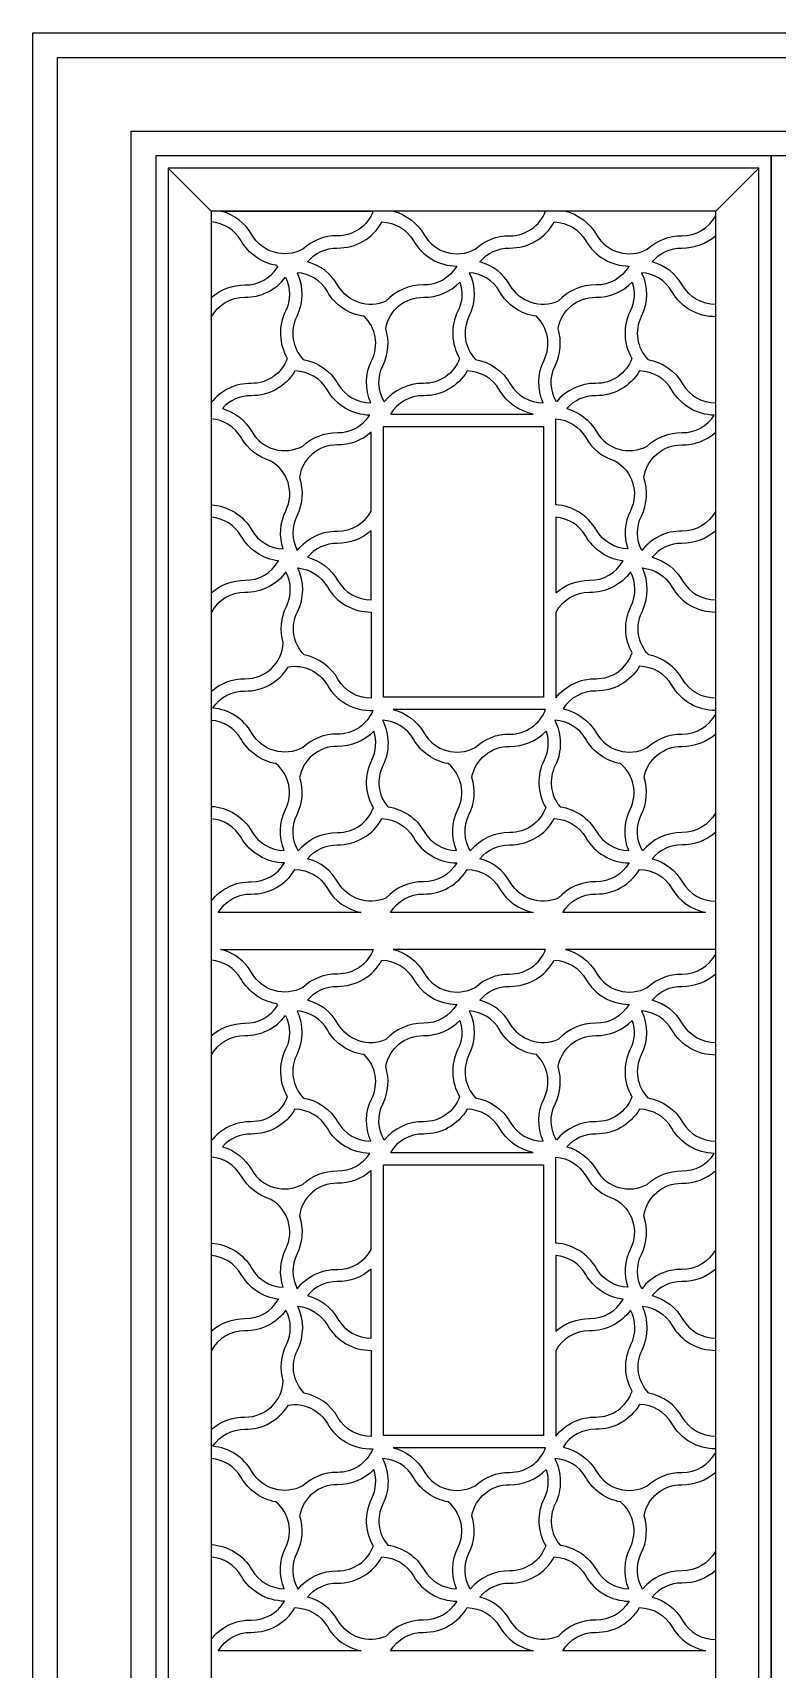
# Model space of a CAD drawing. Extents: x -66030 to 95157, y -13132 to 45879.
# Drawn here: x 53703 to 54368, y 13190 to 14653 of the extents above; entities that cross this region are included whole.
import ezdxf

# ---------------------------------------------------------------- set-up
doc = ezdxf.new("R2010")
doc.units = 0
doc.header["$LTSCALE"] = 100
doc.header["$MEASUREMENT"] = 0
for name, color, linetype in [('3', 11, 'CONTINUOUS'), ('4', 121, 'CONTINUOUS'), ('7', 105, 'CONTINUOUS')]:
    doc.layers.add(name, color=color, linetype=linetype)

msp = doc.modelspace()

# ---------------------------------------------------------------- linework, layer by layer
at = {"layer": '3'}
for p, q in [((53823.6, 14531.9), (53862.1, 14493.4)), ((54313.1, 14493.4), (54351.6, 14531.9))]:
    msp.add_line(p, q, dxfattribs=at)
for points in [[(53724.6, 14630.9), (55550.6, 14630.9), (55550.6, 12408.9), (53724.6, 12408.9)], [(53790.6, 14564.9), (55484.6, 14564.9), (55484.6, 12474.9), (53790.6, 12474.9)], [(54016.1, 14300.9), (54159.1, 14300.9), (54159.1, 14058.9), (54016.1, 14058.9)], [(54016.1, 13640.9), (54159.1, 13640.9), (54159.1, 13398.9), (54016.1, 13398.9)]]:
    msp.add_lwpolyline(points, close=True, dxfattribs=at)
for points in [[(53862.1, 14416.1, -0.186083), (53892.3, 14427.4, 0.264936), (53921.6, 14443.7, 0.015176), (53920, 14445, -0.222622), (53888.9, 14466.9, 0.248818), (53862.1, 14483.7, 0.248818)], [(54007, 14493.4, -0.316159), (53974.9, 14471.4, 0.192212), (53943.9, 14459.4, -0.406756), (53898.4, 14472.3, 0.201463), (53870.8, 14493.4), (54007, 14493.4)], [(54168.7, 14483.8, -0.259979), (54196.9, 14466.9, 0.267392), (54235.6, 14444.3, -0.271324), (54205.9, 14427.4, 0.213285), (54172.3, 14412.8, -0.382453), (54129.4, 14427, 0.19943), (54102.2, 14448, -0.228024), (54128.8, 14460.4, 0.277917), (54168.7, 14483.8)], [(54313.1, 14493.4), (54178.8, 14493.4, -0.201463), (54206.4, 14472.3, 0.406756), (54251.9, 14459.4, -0.192212), (54282.9, 14471.4, 0.279287), (54313.1, 14489.2)], [(54313.1, 14410, -0.270864), (54283.4, 14427, 0.19943), (54256.2, 14448, -0.228071), (54282.8, 14460.4, 0.186776), (54313.1, 14471.7, 0.186776)], [(53862.1, 14398.7, -0.277781), (53892.2, 14416.4, 0.238997), (53928.5, 14434.3, -0.235984), (53928.6, 14404.1, 0.251623), (53930.1, 14361.7, -0.318441), (53897.9, 14339.4, 0.233645), (53862.1, 14322.2)], [(54018.1, 14388.6, -0.366104), (54051.8, 14416.4, 0.205206), (54084.4, 14429.9, -0.199167), (54082.6, 14404.1, 0.251623), (54084.1, 14361.7, -0.318441), (54051.9, 14339.4, 0.227799), (54016.7, 14323, -0.253575), (54015.5, 14355.2, 0.19368), (54018.1, 14388.6)], [(54238.1, 14361.7, -0.318441), (54205.9, 14339.4, 0.227799), (54170.7, 14323, -0.253575), (54169.5, 14355.2, 0.19368), (54172.1, 14388.6, -0.366104), (54205.8, 14416.4, 0.205206), (54238.4, 14429.9, -0.199167), (54236.6, 14404.1, 0.251623), (54238.1, 14361.7)], [(54313.1, 14399, -0.270302), (54273.9, 14421.5, 0.25122), (54246.8, 14438.4, -0.230507), (54246.5, 14399.2, 0.315192), (54252.3, 14360.8, -0.222406), (54283.4, 14339, 0.270864), (54313.1, 14322)], [(54003.8, 14311, -0.262626), (53965.9, 14333.5, 0.265841), (53936.9, 14350.5, -0.268884), (53897.8, 14328.4, 0.217095), (53872.1, 14317, -0.193931), (53898.4, 14296.3, 0.406756), (53943.9, 14283.4, -0.192212), (53974.9, 14295.4, 0.25914), (54003.8, 14311)], [(53862.1, 14230.8, -0.253654), (53898.4, 14208.3, 0.258383), (53926.5, 14191.4, -0.19916), (53928.8, 14225.6, 0.400706), (53914.9, 14270.2, -0.191594), (53888.9, 14290.9, 0.248818), (53862.1, 14307.7)], [(54313.1, 14225.2, -0.279287), (54282.9, 14207.4, 0.234542), (54247, 14190.1, -0.239884), (54246.6, 14220.8, 0.200163), (54248.9, 14255.2, -0.377691), (54282.8, 14284.4, 0.186776), (54313.1, 14295.7, 0.186776)], [(53862.1, 14152.1, -0.186083), (53892.3, 14163.4, 0.274514), (53922.2, 14180.7, -0.235338), (53888.9, 14202.9, 0.248818), (53862.1, 14219.7)], [(54313.1, 14207.7, -0.186776), (54282.8, 14196.4, 0.228024), (54256.2, 14184, -0.19943), (54283.4, 14163, 0.270864), (54313.1, 14146, 0.270864)], [(53862.1, 14064.1, -0.186083), (53892.3, 14075.4, 0.404022), (53926.5, 14107.7, -0.187833), (53929.3, 14140.1, 0.240859), (53928.9, 14170.9, -0.243065), (53892.2, 14152.4, 0.277781), (53862.1, 14134.7)], [(54313.1, 14058, -0.270864), (54283.4, 14075, 0.21737), (54253.2, 14096.7, -0.316965), (54247.2, 14135.2, 0.230151), (54247.5, 14174.4, -0.245539), (54273.9, 14157.5, 0.270302), (54313.1, 14135, 0.270302)], [(54313.1, 14047, -0.270302), (54273.9, 14069.5, 0.265841), (54244.9, 14086.5, -0.268884), (54205.8, 14064.4, 0.2624), (54176.6, 14048.4, -0.214669), (54206.4, 14026.8, 0.406756), (54251.9, 14013.9, -0.192212), (54282.9, 14025.9, 0.279287), (54313.1, 14043.7)], [(54161, 14047.9), (54024.8, 14047.9, -0.201463), (54052.4, 14026.8, 0.406756), (54097.9, 14013.9, -0.192212), (54128.9, 14025.9, 0.316159), (54161, 14047.9)], [(53862.1, 13961.3, -0.253654), (53898.4, 13938.8, 0.2645), (53927.3, 13921.9, -0.214321), (53928.6, 13958.6, 0.346265), (53920, 13999.5, -0.222622), (53888.9, 14021.4, 0.248818), (53862.1, 14038.2)], [(54019.9, 13960.9, -0.230653), (54052.4, 13938.8, 0.2645), (54081.3, 13921.9, -0.214321), (54082.6, 13958.6, 0.346265), (54074, 13999.5, -0.222622), (54042.9, 14021.4, 0.256595), (54015.1, 14038.3, -0.239489), (54015.5, 13997.7, 0.298362), (54019.9, 13960.9)], [(54313.1, 13955.7, -0.279287), (54282.9, 13937.9, 0.227799), (54247.7, 13921.5, -0.253575), (54246.5, 13953.7, 0.19368), (54249.1, 13987.1, -0.366104), (54282.8, 14014.9, 0.186776), (54313.1, 14026.2, 0.186776)], [(53862.1, 13876.7, -0.233645), (53897.9, 13893.9, 0.271324), (53927.6, 13910.8, -0.267392), (53888.9, 13933.4, 0.248818), (53862.1, 13950.2)], [(54014.7, 13950.3, -0.259979), (54042.9, 13933.4, 0.267392), (54081.6, 13910.8, -0.271324), (54051.9, 13893.9, 0.213285), (54018.3, 13879.3, -0.382453), (53975.4, 13893.5, 0.19943), (53948.2, 13914.5, -0.228024), (53974.8, 13926.9, 0.277917), (54014.7, 13950.3, 0.277917)], [(54313.1, 13938.2, -0.186776), (54282.8, 13926.9, 0.228024), (54256.2, 13914.5, -0.19943), (54283.4, 13893.5, 0.270864), (54313.1, 13876.5, 0.270864)], [(54007, 13833.4, -0.316159), (53974.9, 13811.4, 0.192212), (53943.9, 13799.4, -0.406756), (53898.4, 13812.3, 0.201463), (53870.8, 13833.4), (54007, 13833.4)], [(54313.1, 13833.4), (54178.8, 13833.4, -0.201463), (54206.4, 13812.3, 0.406756), (54251.9, 13799.4, -0.192212), (54282.9, 13811.4, 0.279287), (54313.1, 13829.2)], [(53862.1, 13756.1, -0.186083), (53892.3, 13767.4, 0.264936), (53921.6, 13783.7, 0.015176), (53920, 13785, -0.222622), (53888.9, 13806.9, 0.248818), (53862.1, 13823.7, 0.248818)], [(54168.7, 13823.8, -0.259979), (54196.9, 13806.9, 0.267392), (54235.6, 13784.3, -0.271324), (54205.9, 13767.4, 0.213285), (54172.3, 13752.8, -0.382453), (54129.4, 13767, 0.19943), (54102.2, 13788, -0.228024), (54128.8, 13800.4, 0.277917), (54168.7, 13823.8)], [(54313.1, 13750, -0.270864), (54283.4, 13767, 0.19943), (54256.2, 13788, -0.228071), (54282.8, 13800.4, 0.186776), (54313.1, 13811.7, 0.186776)], [(53862.1, 13738.7, -0.277781), (53892.2, 13756.4, 0.238997), (53928.5, 13774.3, -0.235984), (53928.6, 13744.1, 0.251623), (53930.1, 13701.7, -0.318441), (53897.9, 13679.4, 0.233645), (53862.1, 13662.2)], [(54018.1, 13728.6, -0.366104), (54051.8, 13756.4, 0.205206), (54084.4, 13769.9, -0.199167), (54082.6, 13744.1, 0.251623), (54084.1, 13701.7, -0.318441), (54051.9, 13679.4, 0.227799), (54016.7, 13663, -0.253575), (54015.5, 13695.2, 0.19368), (54018.1, 13728.6)], [(54238.1, 13701.7, -0.318441), (54205.9, 13679.4, 0.227799), (54170.7, 13663, -0.253575), (54169.5, 13695.2, 0.19368), (54172.1, 13728.6, -0.366104), (54205.8, 13756.4, 0.205206), (54238.4, 13769.9, -0.199167), (54236.6, 13744.1, 0.251623), (54238.1, 13701.7)], [(54313.1, 13739, -0.270302), (54273.9, 13761.5, 0.25122), (54246.8, 13778.4, -0.230507), (54246.5, 13739.2, 0.315192), (54252.3, 13700.8, -0.222406), (54283.4, 13679, 0.270864), (54313.1, 13662)], [(54003.8, 13651, -0.262626), (53965.9, 13673.5, 0.265841), (53936.9, 13690.5, -0.268884), (53897.8, 13668.4, 0.217095), (53872.1, 13657, -0.193931), (53898.4, 13636.3, 0.406756), (53943.9, 13623.4, -0.192212), (53974.9, 13635.4, 0.25914), (54003.8, 13651)], [(53862.1, 13570.8, -0.253654), (53898.4, 13548.3, 0.258383), (53926.5, 13531.4, -0.19916), (53928.8, 13565.6, 0.400706), (53914.9, 13610.2, -0.191594), (53888.9, 13630.9, 0.248818), (53862.1, 13647.7)], [(54313.1, 13565.2, -0.279287), (54282.9, 13547.4, 0.234542), (54247, 13530.1, -0.239884), (54246.6, 13560.8, 0.200163), (54248.9, 13595.2, -0.377691), (54282.8, 13624.4, 0.186776), (54313.1, 13635.7, 0.186776)], [(53862.1, 13492.1, -0.186083), (53892.3, 13503.4, 0.274514), (53922.2, 13520.7, -0.235338), (53888.9, 13542.9, 0.248818), (53862.1, 13559.7)], [(54313.1, 13547.7, -0.186776), (54282.8, 13536.4, 0.228024), (54256.2, 13524, -0.19943), (54283.4, 13503, 0.270864), (54313.1, 13486, 0.270864)], [(53862.1, 13404.1, -0.186083), (53892.3, 13415.4, 0.404022), (53926.5, 13447.7, -0.187833), (53929.3, 13480.1, 0.240859), (53928.9, 13510.9, -0.243065), (53892.2, 13492.4, 0.277781), (53862.1, 13474.7)], [(54313.1, 13398, -0.270864), (54283.4, 13415, 0.21737), (54253.2, 13436.7, -0.316965), (54247.2, 13475.2, 0.230151), (54247.5, 13514.4, -0.245539), (54273.9, 13497.5, 0.270302), (54313.1, 13475, 0.270302)], [(54313.1, 13387, -0.270302), (54273.9, 13409.5, 0.265841), (54244.9, 13426.5, -0.268884), (54205.8, 13404.4, 0.2624), (54176.6, 13388.4, -0.214669), (54206.4, 13366.8, 0.406756), (54251.9, 13353.9, -0.192212), (54282.9, 13365.9, 0.279287), (54313.1, 13383.7)], [(54161, 13387.9), (54024.8, 13387.9, -0.201463), (54052.4, 13366.8, 0.406756), (54097.9, 13353.9, -0.192212), (54128.9, 13365.9, 0.316159), (54161, 13387.9)], [(53862.1, 13301.3, -0.253654), (53898.4, 13278.8, 0.2645), (53927.3, 13261.9, -0.214321), (53928.6, 13298.6, 0.346265), (53920, 13339.5, -0.222622), (53888.9, 13361.4, 0.248818), (53862.1, 13378.2)], [(54019.9, 13300.9, -0.230653), (54052.4, 13278.8, 0.2645), (54081.3, 13261.9, -0.214321), (54082.6, 13298.6, 0.346265), (54074, 13339.5, -0.222622), (54042.9, 13361.4, 0.256595), (54015.1, 13378.3, -0.239489), (54015.5, 13337.7, 0.298362), (54019.9, 13300.9)], [(54313.1, 13295.7, -0.279287), (54282.9, 13277.9, 0.227799), (54247.7, 13261.5, -0.253575), (54246.5, 13293.7, 0.19368), (54249.1, 13327.1, -0.366104), (54282.8, 13354.9, 0.186776), (54313.1, 13366.2, 0.186776)], [(53862.1, 13216.7, -0.233645), (53897.9, 13233.9, 0.271324), (53927.6, 13250.8, -0.267392), (53888.9, 13273.4, 0.248818), (53862.1, 13290.2)], [(54014.7, 13290.3, -0.259979), (54042.9, 13273.4, 0.267392), (54081.6, 13250.8, -0.271324), (54051.9, 13233.9, 0.213285), (54018.3, 13219.3, -0.382453), (53975.4, 13233.5, 0.19943), (53948.2, 13254.5, -0.228024), (53974.8, 13266.9, 0.277917), (54014.7, 13290.3, 0.277917)], [(54313.1, 13278.2, -0.186776), (54282.8, 13266.9, 0.228024), (54256.2, 13254.5, -0.19943), (54283.4, 13233.5, 0.270864), (54313.1, 13216.5, 0.270864)]]:
    msp.add_lwpolyline(points, format="xyb", dxfattribs=at)
for points in [[(54051.9, 14427.4, 0.213285), (54018.3, 14412.8, -0.382453), (53975.4, 14427, 0.19943), (53948.2, 14448, -0.228024), (53974.8, 14460.4, 0.277917), (54014.7, 14483.8, -0.259979), (54042.9, 14466.9, 0.267392), (54081.6, 14444.3, -0.271324)], [(54161, 14493.4), (54024.8, 14493.4, -0.201463), (54052.4, 14472.3, 0.406756), (54097.9, 14459.4, -0.192212), (54128.9, 14471.4, 0.316159)], [(53938.8, 14438.4, -0.230507), (53938.5, 14399.2, 0.315192), (53944.3, 14360.8, -0.222406), (53975.4, 14339, 0.268968), (54004.8, 14322, -0.222772), (54005.6, 14360.1, 0.326546), (53998.8, 14399.4, -0.233199), (53965.9, 14421.5, 0.25122)], [(54092.8, 14438.4, -0.230507), (54092.5, 14399.2, 0.315192), (54098.3, 14360.8, -0.222406), (54129.4, 14339, 0.268968), (54158.8, 14322, -0.222772), (54159.6, 14360.1, 0.326546), (54152.8, 14399.4, -0.233199), (54119.9, 14421.5, 0.25122)], [(54051.8, 14328.4, 0.267169), (54022.3, 14311.9), (54150, 14311.9, -0.216161), (54119.9, 14333.5, 0.265841), (54090.9, 14350.5, -0.268884)], [(54206.4, 14296.3, 0.406756), (54251.9, 14283.4, -0.192212), (54282.9, 14295.4, 0.25914), (54311.8, 14311, -0.262626), (54273.9, 14333.5, 0.265841), (54244.9, 14350.5, -0.268884), (54205.8, 14328.4, 0.217095), (54180.1, 14317, -0.193931)], [(53939, 14190.1, -0.234542), (53974.9, 14207.4, 0.279287), (54005.1, 14225.2), (54005.1, 14295.7, -0.186776), (53974.8, 14284.4, 0.377691), (53940.9, 14255.2, -0.200163), (53938.6, 14220.8, 0.239884)], [(54170.1, 14230.8), (54170.1, 14307.7, -0.248818), (54196.9, 14290.9, 0.191594), (54222.9, 14270.2, -0.400706), (54236.8, 14225.6, 0.19916), (54234.5, 14191.4, -0.258383), (54206.4, 14208.3, 0.253654)], [(53974.8, 14196.4, 0.228024), (53948.2, 14184, -0.19943), (53975.4, 14163, 0.270864), (54005.1, 14146), (54005.1, 14207.7, -0.186776)], [(54170.1, 14152.1, -0.186022), (54200.3, 14163.4, 0.274523), (54230.2, 14180.7, -0.235294), (54196.9, 14202.9, 0.248818), (54170.1, 14219.7)], [(53939.5, 14174.4, -0.245539), (53965.9, 14157.5, 0.270302), (54005.1, 14135), (54005.1, 14058, -0.270864), (53975.4, 14075, 0.21737), (53945.2, 14096.7, -0.316965), (53939.2, 14135.2, 0.230151)], [(54200.2, 14152.4, 0.27765), (54170.1, 14134.7), (54170.1, 14058.2, -0.233645), (54205.9, 14075.4, 0.324988), (54238.3, 14098.4, -0.246462), (54237.3, 14140.1, 0.240914), (54236.9, 14170.9, -0.243111)], [(53898.4, 14026.8, 0.245008), (53863.5, 14049.2, -0.255365), (53892.2, 14064.4, 0.265751), (53931.1, 14086.1, -0.31296), (53965.9, 14069.5, 0.279678), (54006.6, 14047.1, -0.30887), (53974.9, 14025.9, 0.192212), (53943.9, 14013.9, -0.406756)], [(54169.5, 13997.7, 0.298362), (54173.9, 13960.9, -0.230653), (54206.4, 13938.8, 0.2645), (54235.3, 13921.9, -0.214321), (54236.6, 13958.6, 0.346265), (54228, 13999.5, -0.222622), (54196.9, 14021.4, 0.256595), (54169.1, 14038.3, -0.239489)], [(53941.1, 13987.1, -0.19368), (53938.5, 13953.7, 0.253575), (53939.7, 13921.5, -0.227799), (53974.9, 13937.9, 0.318441), (54007.1, 13960.2, -0.251623), (54005.6, 14002.6, 0.199167), (54007.4, 14028.4, -0.205206), (53974.8, 14014.9, 0.366104)], [(54159.6, 14002.6, 0.251623), (54161.1, 13960.2, -0.318441), (54128.9, 13937.9, 0.227799), (54093.7, 13921.5, -0.253575), (54092.5, 13953.7, 0.19368), (54095.1, 13987.1, -0.366104), (54128.8, 14014.9, 0.205206), (54161.4, 14028.4, -0.199167)], [(54128.8, 13926.9, 0.277917), (54168.7, 13950.3, -0.259979), (54196.9, 13933.4, 0.267392), (54235.6, 13910.8, -0.271324), (54205.9, 13893.9, 0.213285), (54172.3, 13879.3, -0.382453), (54129.4, 13893.5, 0.19943), (54102.2, 13914.5, -0.228024)], [(53868.3, 13866.4, -0.267169), (53897.8, 13882.9, 0.268884), (53936.9, 13905, -0.265841), (53965.9, 13888, 0.216161), (53996, 13866.4)], [(54022.3, 13866.4, -0.267169), (54051.8, 13882.9, 0.268884), (54090.9, 13905, -0.265841), (54119.9, 13888, 0.216161), (54150, 13866.4)], [(54176.3, 13866.4, -0.267169), (54205.8, 13882.9, 0.268884), (54244.9, 13905, -0.265841), (54273.9, 13888, 0.216161), (54304, 13866.4)], [(54161, 13833.4), (54024.8, 13833.4, -0.201463), (54052.4, 13812.3, 0.406756), (54097.9, 13799.4, -0.192212), (54128.9, 13811.4, 0.316159)], [(54051.9, 13767.4, 0.213285), (54018.3, 13752.8, -0.382453), (53975.4, 13767, 0.19943), (53948.2, 13788, -0.228024), (53974.8, 13800.4, 0.277917), (54014.7, 13823.8, -0.259979), (54042.9, 13806.9, 0.267392), (54081.6, 13784.3, -0.271324)], [(53938.8, 13778.4, -0.230507), (53938.5, 13739.2, 0.315192), (53944.3, 13700.8, -0.222406), (53975.4, 13679, 0.268968), (54004.8, 13662, -0.222772), (54005.6, 13700.1, 0.326546), (53998.8, 13739.4, -0.233199), (53965.9, 13761.5, 0.25122)], [(54092.8, 13778.4, -0.230507), (54092.5, 13739.2, 0.315192), (54098.3, 13700.8, -0.222406), (54129.4, 13679, 0.268968), (54158.8, 13662, -0.222772), (54159.6, 13700.1, 0.326546), (54152.8, 13739.4, -0.233199), (54119.9, 13761.5, 0.25122)], [(54051.8, 13668.4, 0.267169), (54022.3, 13651.9), (54150, 13651.9, -0.216161), (54119.9, 13673.5, 0.265841), (54090.9, 13690.5, -0.268884)], [(54206.4, 13636.3, 0.406756), (54251.9, 13623.4, -0.192212), (54282.9, 13635.4, 0.25914), (54311.8, 13651, -0.262626), (54273.9, 13673.5, 0.265841), (54244.9, 13690.5, -0.268884), (54205.8, 13668.4, 0.217095), (54180.1, 13657, -0.193931)], [(53939, 13530.1, -0.234542), (53974.9, 13547.4, 0.279287), (54005.1, 13565.2), (54005.1, 13635.7, -0.186776), (53974.8, 13624.4, 0.377691), (53940.9, 13595.2, -0.200163), (53938.6, 13560.8, 0.239884)], [(54170.1, 13570.8), (54170.1, 13647.7, -0.248818), (54196.9, 13630.9, 0.191594), (54222.9, 13610.2, -0.400706), (54236.8, 13565.6, 0.19916), (54234.5, 13531.4, -0.258383), (54206.4, 13548.3, 0.253654)], [(53974.8, 13536.4, 0.228024), (53948.2, 13524, -0.19943), (53975.4, 13503, 0.270864), (54005.1, 13486), (54005.1, 13547.7, -0.186776)], [(54170.1, 13492.1, -0.186022), (54200.3, 13503.4, 0.274523), (54230.2, 13520.7, -0.235294), (54196.9, 13542.9, 0.248818), (54170.1, 13559.7)], [(53939.5, 13514.4, -0.245539), (53965.9, 13497.5, 0.270302), (54005.1, 13475), (54005.1, 13398, -0.270864), (53975.4, 13415, 0.21737), (53945.2, 13436.7, -0.316965), (53939.2, 13475.2, 0.230151)], [(54200.2, 13492.4, 0.27765), (54170.1, 13474.7), (54170.1, 13398.2, -0.233645), (54205.9, 13415.4, 0.324988), (54238.3, 13438.4, -0.246462), (54237.3, 13480.1, 0.240914), (54236.9, 13510.9, -0.243111)], [(53898.4, 13366.8, 0.245008), (53863.5, 13389.2, -0.255365), (53892.2, 13404.4, 0.265751), (53931.1, 13426.1, -0.31296), (53965.9, 13409.5, 0.279678), (54006.6, 13387.1, -0.30887), (53974.9, 13365.9, 0.192212), (53943.9, 13353.9, -0.406756)], [(54169.5, 13337.7, 0.298362), (54173.9, 13300.9, -0.230653), (54206.4, 13278.8, 0.2645), (54235.3, 13261.9, -0.214321), (54236.6, 13298.6, 0.346265), (54228, 13339.5, -0.222622), (54196.9, 13361.4, 0.256595), (54169.1, 13378.3, -0.239489)], [(53941.1, 13327.1, -0.19368), (53938.5, 13293.7, 0.253575), (53939.7, 13261.5, -0.227799), (53974.9, 13277.9, 0.318441), (54007.1, 13300.2, -0.251623), (54005.6, 13342.6, 0.199167), (54007.4, 13368.4, -0.205206), (53974.8, 13354.9, 0.366104)], [(54159.6, 13342.6, 0.251623), (54161.1, 13300.2, -0.318441), (54128.9, 13277.9, 0.227799), (54093.7, 13261.5, -0.253575), (54092.5, 13293.7, 0.19368), (54095.1, 13327.1, -0.366104), (54128.8, 13354.9, 0.205206), (54161.4, 13368.4, -0.199167)], [(54128.8, 13266.9, 0.277917), (54168.7, 13290.3, -0.259979), (54196.9, 13273.4, 0.267392), (54235.6, 13250.8, -0.271324), (54205.9, 13233.9, 0.213285), (54172.3, 13219.3, -0.382453), (54129.4, 13233.5, 0.19943), (54102.2, 13254.5, -0.228024)], [(53868.3, 13206.4, -0.267169), (53897.8, 13222.9, 0.268884), (53936.9, 13245, -0.265841), (53965.9, 13228, 0.216161), (53996, 13206.4)], [(54022.3, 13206.4, -0.267169), (54051.8, 13222.9, 0.268884), (54090.9, 13245, -0.265841), (54119.9, 13228, 0.216161), (54150, 13206.4)], [(54176.3, 13206.4, -0.267169), (54205.8, 13222.9, 0.268884), (54244.9, 13245, -0.265841), (54273.9, 13228, 0.216161), (54304, 13206.4)]]:
    msp.add_lwpolyline(points, format="xyb", close=True, dxfattribs=at)
at = {"layer": '4'}
for points in [[(53702.6, 14652.9), (55572.6, 14652.9), (55572.6, 12386.9), (53702.6, 12386.9)], [(54362.6, 12496.9), (54362.6, 14542.9), (53812.6, 14542.9), (53812.6, 12496.9)], [(54912.6, 12496.9), (54912.6, 14542.9), (54362.6, 14542.9), (54362.6, 12496.9)], [(53823.6, 12507.9), (54351.6, 12507.9), (54351.6, 14531.9), (53823.6, 14531.9), (53823.6, 12507.9)]]:
    msp.add_lwpolyline(points, close=True, dxfattribs=at)
at = {"layer": '7'}
for p, q in [((53862.1, 14493.4), (53862.1, 12546.4)), ((54313.1, 14493.4), (53862.1, 14493.4)), ((54313.1, 12546.4), (54313.1, 14493.4))]:
    msp.add_line(p, q, dxfattribs=at)

doc.saveas('drawing.dxf')
